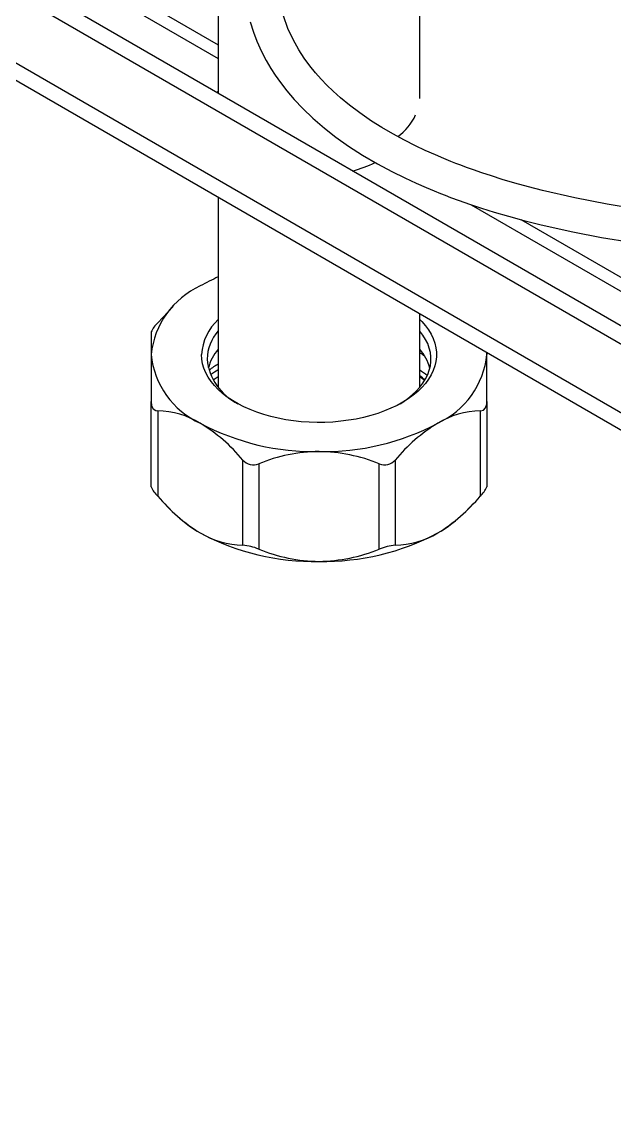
# Model space of a CAD drawing. Header units: millimetres. Extents: x 75 to 2075, y 25 to 1460.
# Drawn here: x 1575.1 to 1650.8, y 506 to 646.5 of the extents above; entities that cross this region are included whole.
import ezdxf

# ---------------------------------------------------------------- set-up
doc = ezdxf.new("R2010")
doc.units = ezdxf.units.MM
doc.header["$LTSCALE"] = 5

msp = doc.modelspace()

# ---------------------------------------------------------------- linework, layer by layer
at = {"color": 7, "linetype": 'Continuous', "lineweight": 25}
for p, q in [((1856.166, 489.638), (1512.715, 687.909)), ((1854.146, 488.472), (1510.694, 686.742)), ((1600.177, 683.154), (1600.177, 637.418)), ((1854.146, 479.723), (1510.694, 677.994)), ((1512.026, 675.05), (1855.478, 476.78)), ((1625.891, 636.771), (1625.891, 670.514)), ((1561.263, 666.074), (1600.177, 643.61)), ((1561.263, 664.325), (1600.177, 641.861)), ((1600.036, 637.499), (1600.177, 637.662)), ((1600.177, 624.162), (1600.177, 599.932)), ((1632.467, 623.22), (1660.485, 607.045)), ((1638.789, 621.32), (1660.485, 608.795)), ((1594.413, 610.232), (1593.72, 609.529)), ((1593.726, 609.524), (1592.442, 608.155)), ((1625.891, 599.932), (1625.891, 609.318)), ((1591.605, 606.989), (1591.605, 604.11)), ((1634.457, 604.372), (1634.462, 604.11)), ((1634.462, 604.11), (1634.462, 604.369)), ((1591.605, 604.11), (1591.605, 598.107)), ((1634.462, 598.107), (1634.462, 604.11)), ((1591.605, 587.233), (1591.605, 598.107)), ((1634.462, 598.107), (1634.462, 587.233)), ((1592.442, 596.941), (1592.442, 586.066)), ((1633.625, 586.066), (1633.625, 596.941)), ((1603.321, 579.786), (1603.321, 590.66)), ((1605.341, 590.177), (1605.341, 579.303)), ((1620.726, 579.303), (1620.726, 590.177)), ((1622.746, 590.66), (1622.746, 579.786)), ((1593.72, 584.692), (1594.413, 583.99)), ((1631.654, 583.99), (1632.347, 584.692))]:
    msp.add_line(p, q, dxfattribs=at)
at = {"color": 7, "linetype": 'Continuous', "lineweight": 25, "flags": 128}
for points in [[(1604.237, 646.541), (1604.655, 645.24), (1605.111, 644.058), (1605.707, 642.741), (1606.308, 641.591), (1606.89, 640.6), (1607.433, 639.759), (1608.117, 638.788), (1608.917, 637.755), (1609.864, 636.646), (1610.972, 635.47), (1612.261, 634.237), (1613.746, 632.959), (1615.188, 631.836), (1616.799, 630.695), (1618.588, 629.543), (1620.513, 628.417), (1622.33, 627.446), (1623.984, 626.628), (1625.451, 625.951), (1626.693, 625.409), (1627.722, 624.981), (1628.525, 624.659), (1629.138, 624.42), (1629.825, 624.159), (1630.912, 623.76), (1632.231, 623.298), (1633.792, 622.781), (1635.399, 622.279), (1637.216, 621.748), (1639.19, 621.211), (1641.216, 620.699), (1643.291, 620.215), (1645.415, 619.758), (1649.09, 619.053), (1652.893, 618.429)], [(1653.842, 622.62), (1649.811, 623.277), (1645.703, 624.075), (1641.549, 625.031), (1639.765, 625.493), (1638.012, 625.979), (1636.431, 626.447), (1635.032, 626.886), (1633.807, 627.291), (1632.75, 627.657), (1631.853, 627.98), (1631.141, 628.245), (1630.493, 628.493), (1629.841, 628.749), (1628.973, 629.101), (1627.888, 629.561), (1626.599, 630.136), (1625.332, 630.736), (1623.941, 631.437), (1622.452, 632.244), (1621.031, 633.075), (1619.742, 633.889), (1618.238, 634.922), (1616.928, 635.908), (1615.795, 636.84), (1614.845, 637.689), (1614.033, 638.475), (1613.305, 639.234), (1612.577, 640.056), (1611.855, 640.948), (1611.15, 641.913), (1610.473, 642.954), (1609.733, 644.269), (1609.066, 645.704), (1608.481, 647.306)], [(1625.891, 608.57), (1626.149, 608.312), (1626.61, 607.791), (1627.01, 607.254), (1627.346, 606.702), (1627.616, 606.138), (1627.82, 605.565), (1627.957, 604.986), (1628.025, 604.402), (1628.025, 603.817), (1627.957, 603.233), (1627.82, 602.654), (1627.616, 602.081), (1627.346, 601.517), (1627.01, 600.965), (1626.61, 600.428), (1626.149, 599.907), (1625.627, 599.406), (1625.049, 598.926), (1624.415, 598.469), (1623.729, 598.038), (1622.995, 597.635), (1622.215, 597.262), (1621.394, 596.92), (1620.534, 596.61), (1619.64, 596.335), (1618.715, 596.095), (1617.765, 595.892), (1616.793, 595.727), (1615.805, 595.599), (1614.803, 595.511), (1613.793, 595.461), (1612.78, 595.451), (1611.768, 595.481), (1610.762, 595.55), (1609.766, 595.658), (1608.786, 595.805), (1607.824, 595.989), (1606.886, 596.211), (1605.977, 596.468), (1605.099, 596.761), (1604.258, 597.087), (1603.457, 597.445), (1602.699, 597.833), (1601.989, 598.25), (1601.329, 598.694), (1600.722, 599.163), (1600.172, 599.654), (1599.68, 600.165), (1599.249, 600.695), (1598.881, 601.24), (1598.578, 601.798), (1598.341, 602.366), (1598.17, 602.943), (1598.068, 603.525), (1598.034, 604.11), (1598.034, 604.11)], [(1623.383, 597.842), (1623.727, 598.058), (1624.355, 598.496), (1624.929, 598.959), (1625.446, 599.444), (1625.905, 599.948), (1626.302, 600.469), (1626.635, 601.005), (1626.904, 601.553), (1627.107, 602.11), (1627.243, 602.674), (1627.311, 603.242), (1627.311, 603.811), (1627.243, 604.379), (1627.107, 604.943), (1626.904, 605.5), (1626.635, 606.048), (1626.302, 606.583), (1625.905, 607.105), (1625.891, 607.121)], [(1599.514, 600.862), (1599.643, 600.957), (1600.177, 601.323)], [(1625.891, 601.323), (1626.253, 601.079), (1626.553, 600.862)], [(1591.605, 598.107), (1591.671, 597.577), (1591.882, 597.179), (1592.195, 596.98), (1592.442, 596.941)], [(1633.625, 596.941), (1634.01, 597.039), (1634.298, 597.336), (1634.438, 597.767), (1634.462, 598.107)]]:
    msp.add_lwpolyline(points, dxfattribs=at)
at = {"color": 7, "linetype": 'Continuous', "lineweight": 25}
for centre, radius, start, end in [((1618.78, 637.749), 7.269, 306.39755, 335.02407), ((1613.142, 642.875), 15.917, 285.23872, 296.2843), ((1602.386, 602.999), 10.838, 114.56058, 174.11928), ((1609.118, 593.282), 22.571, 113.33657, 119.85576), ((1604.414, 603.789), 6.388, 131.55302, 177.12432), ((1594.762, 605.607), 3.446, 132.31768, 156.36218), ((1604.322, 603.392), 5.576, 138.03001, 178.62397), ((1604.837, 600.768), 6.155, 139.21758, 165.01057), ((1621.251, 600.779), 6.132, 14.94161, 40.83023), ((1621.047, 596.865), 8.91, 52.42437, 57.07266), ((1602.292, 605.153), 10.738, 185.57422, 245.74592), ((1605.873, 604.255), 7.162, 185.83825, 243.56002), ((1606.219, 592.349), 12.159, 119.80128, 126.52494), ((1623.681, 605.22), 10.838, 294.56058, 354.11928), ((1606.179, 591.703), 12.057, 119.85991, 125.39101), ((1618.801, 591.311), 12.928, 51.54551, 56.74148), ((1620.658, 593.326), 9.605, 52.17756, 56.99078), ((1592.128, 585.696), 11.249, 59.23897, 88.4002), ((1633.91, 585.798), 11.146, 91.4618, 120.89903), ((1612.393, 622.553), 30.821, 241.91204, 271.19182), ((1585.975, 576.091), 22.653, 40.02794, 58.29052), ((1613.636, 622.716), 30.983, 268.88641, 298.00974), ((1639.827, 576.398), 22.252, 121.54346, 140.13807), ((1613.242, 570.987), 20.753, 90.57591, 112.3779), ((1612.756, 570.646), 21.095, 67.80052, 89.24566), ((1604.656, 591.776), 1.74, 219.89299, 293.21086), ((1621.412, 591.775), 1.739, 246.76241, 320.13373), ((1594.762, 588.614), 3.446, 203.63782, 227.68232), ((1609.788, 600.636), 22.653, 220.02794, 238.29052), ((1616.382, 600.517), 22.497, 301.64564, 320.03589), ((1630.727, 589.029), 4.145, 314.36788, 334.31198), ((1605.758, 595.373), 16.071, 225.09917, 240.65391), ((1620.2, 595.518), 16.251, 299.43285, 314.81406), ((1603.635, 591.031), 11.249, 239.23897, 268.4002), ((1612.393, 608.555), 30.821, 241.91204, 271.19182), ((1613.636, 608.718), 30.983, 268.88641, 298.00974), ((1622.462, 590.929), 11.146, 271.4618, 300.89903), ((1602.922, 573.653), 6.146, 66.82285, 86.28101), ((1613.241, 598.488), 20.747, 247.61885, 269.42733), ((1612.754, 598.844), 21.105, 270.7594, 292.19442), ((1623.215, 573.361), 6.442, 94.16993, 112.72621)]:
    msp.add_arc(centre, radius, start, end, dxfattribs=at)

doc.saveas('drawing.dxf')
